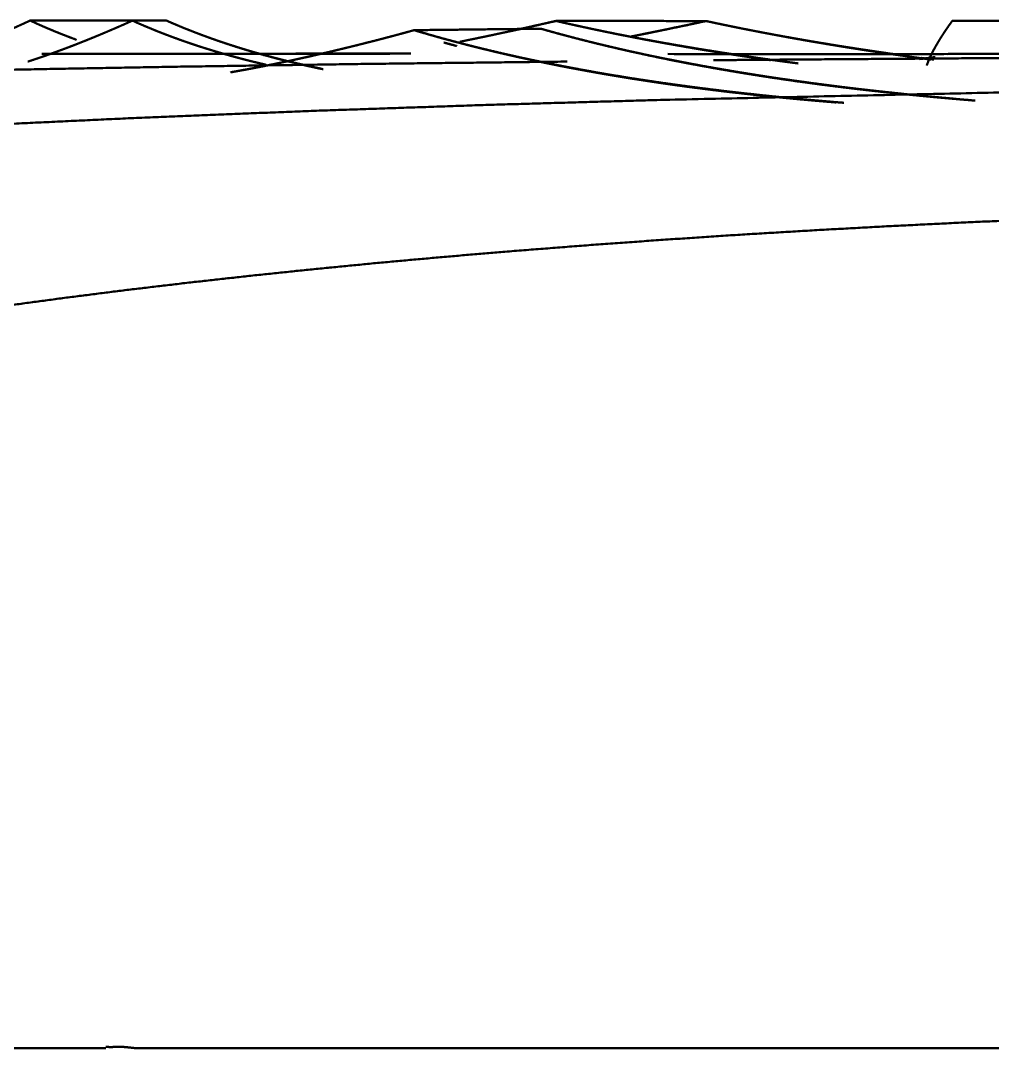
# Paper-space layout 'Layout1' of a CAD drawing. Header units: millimetres. Extents: x 37 to 380, y 30 to 264.
# Drawn here: x 250.817 to 253.751, y 169.446 to 172.551 of the extents above; entities that cross this region are included whole.
import ezdxf

# ---------------------------------------------------------------- set-up
doc = ezdxf.new("R2010")
doc.units = ezdxf.units.MM
doc.layers.add('170', color=7, linetype='Continuous', true_color=0xffffff)

psp = doc.layouts.get("Layout1")

# ---------------------------------------------------------------- linework, layer by layer
at = {"layer": '170', "color": 155, "linetype": 'Continuous', "lineweight": 50}
for p, q in [((251.9319, 172.4498), (250.8811, 172.4505)), ((251.9954, 172.4507), (251.6481, 172.4509)), ((253.6165, 172.4495), (252.7712, 172.4501)), ((253.531, 172.4343), (253.5702, 172.4394))]:
    psp.add_line(p, q, dxfattribs=at)
for points, knots in [([(250.8461, 172.5506), (250.837, 172.5464), (250.8279, 172.5422), (250.8189, 172.5381), (250.8099, 172.5341), (250.801, 172.5301), (250.7921, 172.5261), (250.7833, 172.5222), (250.7745, 172.5184), (250.7658, 172.5146), (250.757, 172.5108), (250.7484, 172.5071), (250.7398, 172.5035), (250.7312, 172.4999), (250.7142, 172.4928), (250.7057, 172.4893), (250.6973, 172.4859), (250.6889, 172.4826), (250.6806, 172.4792), (250.6723, 172.476), (250.664, 172.4727), (250.6558, 172.4696), (250.6477, 172.4664), (250.6396, 172.4634), (250.6315, 172.4603), (250.6234, 172.4573), (250.6155, 172.4544), (250.6075, 172.4515), (250.5996, 172.4487), (250.5917, 172.4459), (250.5839, 172.4431), (250.5762, 172.4404), (250.5681, 172.4376)], [0, 0, 0.033292, 0.066477, 0.099452, 0.132244, 0.164764, 0.197164, 0.229306, 0.261329, 0.293094, 0.324728, 0.356103, 0.387298, 0.4183, 0.479735, 0.510234, 0.540476, 0.570539, 0.60041, 0.63009, 0.659527, 0.688838, 0.71797, 0.746913, 0.775601, 0.804177, 0.832511, 0.860721, 0.888679, 0.916525, 0.944119, 0.971538, 1, 1]), ([(250.6158, 172.454), (250.626, 172.4578), (250.6346, 172.4611), (250.6433, 172.4644), (250.6521, 172.4678), (250.6608, 172.4712), (250.6697, 172.4746), (250.6785, 172.4781), (250.6874, 172.4817), (250.6964, 172.4854), (250.7054, 172.489), (250.7145, 172.4928), (250.7236, 172.4965), (250.7327, 172.5004), (250.7419, 172.5043), (250.7512, 172.5082), (250.7605, 172.5122), (250.7698, 172.5163), (250.7792, 172.5204), (250.7886, 172.5245), (250.7981, 172.5287), (250.8076, 172.533), (250.8171, 172.5373), (250.8267, 172.5417), (250.8364, 172.5461), (250.8461, 172.5506)], [0, 0, 0.043527, 0.080516, 0.117717, 0.155225, 0.192884, 0.230942, 0.269138, 0.307579, 0.346329, 0.385309, 0.424521, 0.464042, 0.503719, 0.543721, 0.58394, 0.624409, 0.665096, 0.70611, 0.747358, 0.788858, 0.830577, 0.872532, 0.914798, 0.957336, 1, 1]), ([(250.8392, 172.4268), (250.8455, 172.4289), (250.853, 172.4313), (250.8605, 172.4338), (250.868, 172.4364), (250.8756, 172.4389), (250.8832, 172.4415), (250.8908, 172.4442), (250.8985, 172.4469), (250.9063, 172.4496), (250.9218, 172.4552), (250.9297, 172.4581), (250.9375, 172.461), (250.9454, 172.4639), (250.9534, 172.4669), (250.9614, 172.4699), (250.9694, 172.4729), (250.9774, 172.476), (250.9855, 172.4792), (250.9936, 172.4824), (251.0018, 172.4856), (251.01, 172.4888), (251.0182, 172.4921), (251.0265, 172.4955), (251.0348, 172.4988), (251.0431, 172.5023), (251.0515, 172.5057), (251.0599, 172.5092), (251.0684, 172.5128), (251.0854, 172.52), (251.0939, 172.5236), (251.1025, 172.5273), (251.1112, 172.5311), (251.1198, 172.5348), (251.1372, 172.5425), (251.146, 172.5464), (251.1548, 172.5504)], [0, 0, 0.019424, 0.042588, 0.065906, 0.089379, 0.113006, 0.13673, 0.160599, 0.184633, 0.208813, 0.257592, 0.282182, 0.306872, 0.331785, 0.356778, 0.381937, 0.407255, 0.432672, 0.458237, 0.484027, 0.509851, 0.535889, 0.56203, 0.588329, 0.614787, 0.641347, 0.668055, 0.694934, 0.72196, 0.776448, 0.803898, 0.831452, 0.859223, 0.887085, 0.943249, 0.971606, 1, 1]), ([(250.8461, 172.5506), (250.8554, 172.5463), (250.8647, 172.542), (250.8741, 172.5378), (250.8835, 172.5337), (250.893, 172.5296), (250.9025, 172.5255), (250.9121, 172.5215), (250.9218, 172.5175), (250.9315, 172.5136), (250.9412, 172.5097), (250.951, 172.5058), (250.9609, 172.502), (250.9708, 172.4982), (250.9808, 172.4945), (250.9845, 172.4931)], [0, 0, 0.06829, 0.136494, 0.205184, 0.273888, 0.342834, 0.412078, 0.481469, 0.551108, 0.621027, 0.69097, 0.761325, 0.831811, 0.902738, 0.973697, 1, 1]), ([(250.9848, 172.493), (250.9847, 172.4931), (250.9745, 172.4968), (250.9644, 172.5007), (250.9543, 172.5046), (250.9442, 172.5085), (250.9342, 172.5125), (250.9242, 172.5165), (250.9143, 172.5206), (250.9044, 172.5247), (250.8946, 172.5289), (250.8848, 172.5331), (250.875, 172.5374), (250.8653, 172.5417), (250.8557, 172.5461), (250.8461, 172.5506)], [0, 0, 0.000718, 0.073059, 0.145263, 0.217333, 0.289117, 0.360899, 0.432426, 0.503956, 0.575236, 0.646369, 0.717286, 0.788186, 0.858848, 0.92943, 1, 1]), ([(251.1548, 172.5504), (251.1458, 172.5463), (251.1369, 172.5424), (251.128, 172.5384), (251.1191, 172.5345), (251.1103, 172.5307), (251.1015, 172.5269), (251.0928, 172.5231), (251.0841, 172.5194), (251.0754, 172.5157), (251.0668, 172.5121), (251.0582, 172.5085), (251.0496, 172.5049), (251.0411, 172.5014), (251.0326, 172.4979), (251.0242, 172.4945), (251.0158, 172.4911), (251.0074, 172.4878), (250.9991, 172.4845), (250.9908, 172.4812), (250.9826, 172.478), (250.9744, 172.4748), (250.9662, 172.4717), (250.9581, 172.4686), (250.95, 172.4655), (250.9419, 172.4625), (250.9339, 172.4596), (250.926, 172.4566), (250.918, 172.4538), (250.9102, 172.4509), (250.9023, 172.4481), (250.8945, 172.4454), (250.8867, 172.4427), (250.879, 172.44), (250.8713, 172.4374), (250.8663, 172.4357)], [0, 0, 0.031635, 0.063182, 0.094466, 0.125648, 0.156642, 0.187474, 0.218118, 0.248648, 0.278943, 0.309124, 0.339131, 0.368964, 0.398624, 0.428109, 0.457421, 0.486621, 0.515574, 0.544429, 0.573036, 0.601533, 0.62987, 0.658023, 0.686003, 0.713813, 0.741451, 0.76898, 0.796276, 0.823463, 0.850418, 0.877253, 0.903931, 0.930427, 0.956765, 0.982923, 1, 1]), ([(251.1548, 172.5504), (251.1643, 172.5461), (251.1737, 172.5419), (251.1833, 172.5378), (251.1929, 172.5337), (251.2025, 172.5297), (251.2122, 172.5257), (251.2219, 172.5217), (251.2317, 172.5178), (251.2415, 172.5139), (251.2514, 172.5101), (251.2613, 172.5063), (251.2713, 172.5025), (251.2813, 172.4988), (251.2914, 172.4952), (251.3015, 172.4915), (251.3116, 172.4879), (251.3218, 172.4844), (251.3321, 172.4809), (251.3424, 172.4775), (251.3527, 172.474), (251.3631, 172.4707), (251.3736, 172.4673), (251.3841, 172.4641), (251.3946, 172.4608), (251.4052, 172.4576), (251.4159, 172.4545), (251.4266, 172.4513), (251.4373, 172.4483), (251.4481, 172.4452), (251.4589, 172.4422), (251.4698, 172.4393), (251.4807, 172.4364), (251.4917, 172.4335), (251.5027, 172.4306), (251.5138, 172.4278), (251.5249, 172.4251), (251.536, 172.4224), (251.5472, 172.4197), (251.5524, 172.4185)], [0, 0, 0.024702, 0.049375, 0.074143, 0.098998, 0.123905, 0.148856, 0.173916, 0.199021, 0.224181, 0.249442, 0.274761, 0.300136, 0.325615, 0.351145, 0.376742, 0.402391, 0.428146, 0.45401, 0.479896, 0.505884, 0.531935, 0.558097, 0.584276, 0.610566, 0.63697, 0.663385, 0.689968, 0.716572, 0.743243, 0.77003, 0.796934, 0.823859, 0.850909, 0.878023, 0.905208, 0.932512, 0.959895, 0.987344, 1, 1]), ([(251.5585, 172.4171), (251.5419, 172.421), (251.5301, 172.4238), (251.5183, 172.4267), (251.5066, 172.4296), (251.495, 172.4326), (251.4834, 172.4356), (251.4719, 172.4387), (251.4605, 172.4418), (251.4491, 172.4449), (251.4378, 172.4481), (251.4265, 172.4513), (251.4153, 172.4546), (251.4042, 172.4579), (251.3931, 172.4613), (251.3821, 172.4647), (251.3711, 172.4681), (251.3602, 172.4716), (251.3494, 172.4751), (251.3386, 172.4787), (251.3279, 172.4823), (251.3172, 172.486), (251.3067, 172.4897), (251.2961, 172.4934), (251.2856, 172.4972), (251.2752, 172.501), (251.2649, 172.5049), (251.2546, 172.5088), (251.2443, 172.5128), (251.2341, 172.5168), (251.224, 172.5208), (251.2139, 172.5249), (251.204, 172.5291), (251.194, 172.5332), (251.1841, 172.5374), (251.1743, 172.5417), (251.1645, 172.546), (251.1548, 172.5504)], [0, 0, 0.039997, 0.068511, 0.096953, 0.125231, 0.153444, 0.181493, 0.209473, 0.237284, 0.26504, 0.292676, 0.320198, 0.347566, 0.374916, 0.402055, 0.429189, 0.45616, 0.483021, 0.509774, 0.536472, 0.563016, 0.5895, 0.615833, 0.642106, 0.668283, 0.694348, 0.720318, 0.746187, 0.772, 0.797667, 0.823279, 0.848802, 0.874172, 0.899545, 0.924776, 0.949912, 0.974964, 1, 1]), ([(251.7307, 172.4036), (251.7091, 172.4081), (251.6887, 172.4126), (251.6685, 172.4171), (251.6484, 172.4218), (251.6284, 172.4266), (251.6086, 172.4315), (251.5889, 172.4365), (251.5694, 172.4417), (251.55, 172.447), (251.5307, 172.4525), (251.5115, 172.458), (251.4925, 172.4637), (251.4737, 172.4696), (251.4549, 172.4755), (251.4363, 172.4817), (251.4179, 172.4879), (251.3996, 172.4943), (251.3814, 172.5008), (251.3634, 172.5074), (251.3455, 172.5142), (251.3277, 172.5212), (251.3101, 172.5282), (251.2926, 172.5354), (251.2753, 172.5428), (251.258, 172.5503)], [0, 0, 0.044469, 0.086489, 0.128318, 0.169923, 0.211342, 0.252537, 0.29351, 0.33431, 0.374898, 0.415312, 0.455526, 0.495525, 0.53537, 0.575018, 0.614511, 0.653766, 0.69292, 0.731855, 0.770642, 0.809257, 0.847705, 0.886012, 0.924166, 0.962142, 1, 1]), ([(251.258, 172.5503), (251.2676, 172.5461), (251.2773, 172.5419), (251.287, 172.5378), (251.2968, 172.5337), (251.3066, 172.5296), (251.3165, 172.5256), (251.3265, 172.5217), (251.3365, 172.5177), (251.3465, 172.5138), (251.3567, 172.51), (251.3669, 172.5062), (251.3771, 172.5024), (251.3874, 172.4987), (251.3978, 172.495), (251.4082, 172.4913), (251.4187, 172.4877), (251.4292, 172.4842), (251.4398, 172.4806), (251.4505, 172.4772), (251.4612, 172.4737), (251.472, 172.4703), (251.4828, 172.4669), (251.4937, 172.4636), (251.5047, 172.4603), (251.5157, 172.4571), (251.5268, 172.4539), (251.5379, 172.4507), (251.5491, 172.4476), (251.5604, 172.4445), (251.5717, 172.4414), (251.5831, 172.4384), (251.5946, 172.4355), (251.6061, 172.4325), (251.6176, 172.4296), (251.6293, 172.4268), (251.641, 172.424), (251.6527, 172.4212), (251.6645, 172.4185), (251.6764, 172.4158), (251.6884, 172.4132), (251.7004, 172.4105), (251.7125, 172.408), (251.728, 172.4047)], [0, 0, 0.021287, 0.042626, 0.064048, 0.085544, 0.107133, 0.12876, 0.150527, 0.172333, 0.194226, 0.216206, 0.238283, 0.260401, 0.282655, 0.30496, 0.327356, 0.349843, 0.372422, 0.3951, 0.417865, 0.44069, 0.463649, 0.486657, 0.509774, 0.53298, 0.556323, 0.579723, 0.603226, 0.626823, 0.650523, 0.674324, 0.698224, 0.722224, 0.746331, 0.770494, 0.794845, 0.819212, 0.843769, 0.868347, 0.893111, 0.917898, 0.942876, 0.967873, 1, 1]), ([(252.1435, 172.4866), (252.1473, 172.4874), (252.1629, 172.4906), (252.1786, 172.4938), (252.1942, 172.497), (252.21, 172.5003), (252.2257, 172.5036), (252.2415, 172.5069), (252.2573, 172.5103), (252.2732, 172.5137), (252.2891, 172.5171), (252.305, 172.5206), (252.337, 172.5276), (252.3531, 172.5312), (252.3853, 172.5384), (252.4014, 172.5421), (252.4338, 172.5495)], [0, 0, 0.012993, 0.066609, 0.120382, 0.174313, 0.22834, 0.282525, 0.336867, 0.391367, 0.445957, 0.500773, 0.55568, 0.665906, 0.721227, 0.832337, 0.888066, 1, 1]), ([(252.4337, 172.5495), (252.4171, 172.5456), (252.4004, 172.5419), (252.3839, 172.5381), (252.3509, 172.5307), (252.3345, 172.5271), (252.3182, 172.5235), (252.2993, 172.5193)], [0, 0, 0.123926, 0.247818, 0.371058, 0.616186, 0.738221, 0.859605, 1, 1]), ([(253.1649, 172.4212), (253.1445, 172.4239), (253.1285, 172.426), (253.1125, 172.4281), (253.0966, 172.4303), (253.0808, 172.4325), (253.0651, 172.4347), (253.0494, 172.4369), (253.0338, 172.4391), (253.0182, 172.4414), (253.0027, 172.4437), (252.9873, 172.446), (252.9719, 172.4483), (252.9566, 172.4506), (252.9414, 172.4529), (252.9262, 172.4553), (252.896, 172.4601), (252.881, 172.4625), (252.8661, 172.4649), (252.8512, 172.4674), (252.8365, 172.4699), (252.8217, 172.4724), (252.7924, 172.4774), (252.7779, 172.4799), (252.7489, 172.4851), (252.7345, 172.4877), (252.7203, 172.4903), (252.706, 172.4929), (252.6918, 172.4956), (252.6777, 172.4983), (252.6636, 172.5009), (252.6496, 172.5037), (252.6357, 172.5064), (252.6218, 172.5091), (252.608, 172.5119), (252.5942, 172.5147), (252.5805, 172.5175), (252.5669, 172.5203), (252.5533, 172.5231), (252.5397, 172.526), (252.5263, 172.5289), (252.5129, 172.5317), (252.4996, 172.5347), (252.4862, 172.5376), (252.4731, 172.5405), (252.4599, 172.5435), (252.4337, 172.5495)], [0, 0, 0.027734, 0.049495, 0.071119, 0.092721, 0.114188, 0.13563, 0.156937, 0.178222, 0.199344, 0.22047, 0.24146, 0.262401, 0.283207, 0.304016, 0.324666, 0.365807, 0.386277, 0.40661, 0.426922, 0.447098, 0.46728, 0.507297, 0.527161, 0.566739, 0.586426, 0.605978, 0.625508, 0.644934, 0.664308, 0.68355, 0.702799, 0.721913, 0.740979, 0.75994, 0.778878, 0.797686, 0.816444, 0.835124, 0.853755, 0.872256, 0.890735, 0.909108, 0.92746, 0.945652, 0.963854, 1, 1]), ([(252.4338, 172.5495), (252.4493, 172.5459), (252.4648, 172.5424), (252.4804, 172.5389), (252.496, 172.5354), (252.5116, 172.532), (252.5272, 172.5286), (252.5428, 172.5253), (252.5585, 172.522), (252.5742, 172.5187), (252.59, 172.5154), (252.6057, 172.5122), (252.6215, 172.509), (252.6373, 172.5058), (252.6532, 172.5027), (252.6691, 172.4996), (252.6849, 172.4966), (252.7009, 172.4935), (252.7168, 172.4905), (252.7328, 172.4876), (252.7488, 172.4846), (252.7648, 172.4817), (252.7809, 172.4789), (252.797, 172.476), (252.8131, 172.4732), (252.8292, 172.4704), (252.8454, 172.4676), (252.8616, 172.4649), (252.8778, 172.4622), (252.894, 172.4596), (252.9103, 172.4569), (252.9266, 172.4543), (252.9429, 172.4517), (252.9593, 172.4492), (252.9756, 172.4467), (252.992, 172.4442), (253.0085, 172.4417), (253.0249, 172.4393), (253.0414, 172.4368), (253.0579, 172.4345), (253.0744, 172.4321), (253.0808, 172.4312)], [0, 0, 0.024176, 0.048371, 0.072587, 0.09682, 0.121104, 0.145406, 0.169731, 0.194105, 0.2185, 0.242916, 0.267384, 0.291874, 0.316382, 0.340942, 0.365497, 0.390101, 0.414758, 0.439409, 0.46411, 0.488865, 0.513611, 0.538411, 0.563236, 0.588081, 0.612983, 0.637905, 0.662852, 0.687854, 0.712848, 0.737897, 0.763, 0.788099, 0.813252, 0.838429, 0.863629, 0.888888, 0.91417, 0.939476, 0.964838, 0.990196, 1, 1]), ([(252.6611, 172.5026), (252.6809, 172.5065), (252.7176, 172.5139), (252.736, 172.5177), (252.7546, 172.5215), (252.7732, 172.5253), (252.7919, 172.5292), (252.8106, 172.5331), (252.8294, 172.5371), (252.8672, 172.5452), (252.8863, 172.5492)], [0, 0, 0.087642, 0.250529, 0.33237, 0.414696, 0.497235, 0.580251, 0.663382, 0.747087, 0.915401, 1, 1]), ([(252.8866, 172.5492), (252.8504, 172.5415), (252.8324, 172.5376), (252.7964, 172.5301), (252.7606, 172.5226), (252.7428, 172.519), (252.7072, 172.5117), (252.6896, 172.5082), (252.662, 172.5027)], [0, 0, 0.161448, 0.241866, 0.402079, 0.561378, 0.640766, 0.798834, 0.877514, 1, 1]), ([(252.8863, 172.5492), (252.9019, 172.5459), (252.9176, 172.5425), (252.9333, 172.5392), (252.9492, 172.5359), (252.9651, 172.5327), (252.9811, 172.5294), (252.9972, 172.5262), (253.0134, 172.523), (253.0297, 172.5198), (253.046, 172.5167), (253.0624, 172.5136), (253.0789, 172.5105), (253.0955, 172.5074), (253.1122, 172.5043), (253.129, 172.5013), (253.1458, 172.4983), (253.1627, 172.4953), (253.1797, 172.4923), (253.1968, 172.4893), (253.214, 172.4864), (253.2313, 172.4835), (253.2486, 172.4807), (253.266, 172.4778), (253.2835, 172.475), (253.3011, 172.4721), (253.3188, 172.4694), (253.3366, 172.4666), (253.3544, 172.4639), (253.3724, 172.4611), (253.3904, 172.4585), (253.4085, 172.4558), (253.4267, 172.4531), (253.445, 172.4505), (253.4633, 172.4479), (253.4687, 172.4471)], [0, 0, 0.027026, 0.054109, 0.081394, 0.108703, 0.136278, 0.163846, 0.191647, 0.219472, 0.247531, 0.275651, 0.303937, 0.332316, 0.360897, 0.389504, 0.418345, 0.447211, 0.476315, 0.505478, 0.534846, 0.56427, 0.593898, 0.623552, 0.653479, 0.683433, 0.713587, 0.743837, 0.774257, 0.804773, 0.83549, 0.866269, 0.897253, 0.928298, 0.959583, 0.990895, 1, 1]), ([(253.5658, 172.433), (253.5467, 172.4355), (253.5288, 172.4379), (253.511, 172.4403), (253.4932, 172.4428), (253.4754, 172.4453), (253.4576, 172.4478), (253.4399, 172.4504), (253.4222, 172.453), (253.4045, 172.4556), (253.3869, 172.4582), (253.3693, 172.4609), (253.3517, 172.4636), (253.3341, 172.4664), (253.3165, 172.4691), (253.299, 172.4719), (253.2815, 172.4748), (253.2641, 172.4776), (253.2466, 172.4805), (253.2292, 172.4835), (253.2118, 172.4864), (253.1945, 172.4894), (253.1771, 172.4924), (253.1598, 172.4955), (253.1426, 172.4986), (253.1253, 172.5017), (253.1081, 172.5049), (253.0909, 172.5081), (253.0737, 172.5113), (253.0566, 172.5146), (253.0394, 172.5179), (253.0224, 172.5212), (253.0053, 172.5246), (252.9883, 172.528), (252.9713, 172.5315), (252.9543, 172.5349), (252.9373, 172.5385), (252.9204, 172.542), (252.9035, 172.5456), (252.8866, 172.5492)], [0, 0, 0.027925, 0.054073, 0.080197, 0.106265, 0.132312, 0.158364, 0.184332, 0.210309, 0.236232, 0.262131, 0.287977, 0.313831, 0.339632, 0.36541, 0.391136, 0.41687, 0.442521, 0.468183, 0.49379, 0.519407, 0.544944, 0.570488, 0.59598, 0.621454, 0.646876, 0.672307, 0.69769, 0.723019, 0.748362, 0.773652, 0.798894, 0.824148, 0.849349, 0.874536, 0.899669, 0.924818, 0.949888, 0.97497, 1, 1]), ([(253.6299, 172.5495), (253.6269, 172.5452), (253.6209, 172.5368), (253.6151, 172.5285), (253.6123, 172.5244), (253.6096, 172.5204), (253.6069, 172.5164), (253.6043, 172.5125), (253.6018, 172.5086), (253.5993, 172.5047), (253.5968, 172.5009), (253.5945, 172.4971), (253.5921, 172.4934), (253.5898, 172.4897), (253.5877, 172.4861), (253.5855, 172.4825), (253.5834, 172.4789), (253.5814, 172.4754), (253.5794, 172.4719), (253.5775, 172.4685), (253.5756, 172.4651), (253.5738, 172.4618), (253.5721, 172.4584), (253.5704, 172.4552), (253.5687, 172.4519), (253.5672, 172.4488), (253.5657, 172.4456), (253.5642, 172.4425), (253.5628, 172.4394), (253.5615, 172.4364), (253.5602, 172.4334), (253.5589, 172.4305), (253.5578, 172.4276), (253.5567, 172.4247), (253.5556, 172.4219), (253.5546, 172.4191), (253.5537, 172.4164), (253.5534, 172.4155)], [0, 0, 0.034051, 0.100934, 0.165968, 0.197852, 0.229234, 0.260227, 0.290794, 0.320844, 0.350524, 0.379763, 0.408506, 0.436936, 0.464872, 0.492359, 0.519423, 0.546178, 0.572375, 0.598208, 0.623669, 0.648645, 0.673194, 0.69738, 0.721145, 0.74455, 0.767478, 0.79005, 0.812206, 0.833957, 0.855354, 0.8764, 0.896929, 0.917233, 0.937032, 0.956486, 0.97566, 0.994342, 1, 1]), ([(253.5606, 172.434), (253.5643, 172.4423), (253.567, 172.448), (253.5699, 172.4538), (253.5729, 172.4598), (253.5762, 172.466), (253.5797, 172.4722), (253.5833, 172.4786), (253.5871, 172.4851), (253.5911, 172.4917), (253.5953, 172.4985), (253.5997, 172.5054), (253.6043, 172.5124), (253.6091, 172.5196), (253.614, 172.5268), (253.6191, 172.5343), (253.6245, 172.5418), (253.6299, 172.5495)], [0, 0, 0.067121, 0.113977, 0.162394, 0.21232, 0.2637, 0.316612, 0.370999, 0.426939, 0.484373, 0.543457, 0.603971, 0.66615, 0.729771, 0.794924, 0.861739, 0.930398, 1, 1]), ([(253.9043, 172.5493), (253.6322, 172.5495), (253.6299, 172.5495)], [0, 0, 0.991864, 1, 1]), ([(253.6299, 172.5495), (253.6322, 172.5495), (253.9043, 172.5493)], [0, 0, 0.008136, 1, 1]), ([(252.0053, 172.5216), (251.9913, 172.5177), (251.9773, 172.5139), (251.9634, 172.5101), (251.9495, 172.5064), (251.9357, 172.5027), (251.9219, 172.4991), (251.9082, 172.4955), (251.8945, 172.4919), (251.8808, 172.4884), (251.8673, 172.485), (251.8537, 172.4815), (251.8402, 172.4781), (251.8268, 172.4748), (251.8134, 172.4715), (251.8001, 172.4682), (251.7868, 172.465), (251.7735, 172.4618), (251.7603, 172.4586), (251.7472, 172.4555), (251.7341, 172.4525), (251.721, 172.4495), (251.708, 172.4465), (251.6951, 172.4435), (251.6822, 172.4406), (251.6693, 172.4378), (251.6565, 172.435), (251.6438, 172.4322), (251.6311, 172.4295), (251.6184, 172.4268), (251.6058, 172.4241), (251.5932, 172.4215), (251.5807, 172.4189), (251.5682, 172.4164), (251.5558, 172.4139), (251.5435, 172.4115), (251.5311, 172.4091), (251.5189, 172.4067), (251.5066, 172.4044), (251.4945, 172.4021), (251.4823, 172.3999), (251.4703, 172.3977), (251.4582, 172.3956), (251.4505, 172.3942)], [0, 0, 0.025521, 0.050957, 0.076299, 0.101517, 0.126611, 0.151657, 0.176574, 0.201402, 0.226142, 0.250762, 0.275255, 0.299695, 0.324012, 0.348245, 0.37235, 0.396403, 0.420298, 0.444145, 0.467865, 0.491498, 0.515008, 0.538435, 0.561736, 0.584986, 0.608078, 0.631123, 0.654042, 0.676874, 0.699625, 0.72225, 0.744753, 0.76721, 0.789543, 0.811789, 0.833915, 0.855995, 0.877915, 0.899785, 0.921503, 0.943169, 0.964714, 0.986214, 1, 1]), ([(251.456, 172.3954), (251.4658, 172.3971), (251.4774, 172.3992), (251.4889, 172.4013), (251.5005, 172.4034), (251.5122, 172.4056), (251.5239, 172.4078), (251.5356, 172.4101), (251.5473, 172.4124), (251.5591, 172.4147), (251.5709, 172.4171), (251.5828, 172.4195), (251.5947, 172.4219), (251.6066, 172.4244), (251.6185, 172.4269), (251.6305, 172.4294), (251.6425, 172.432), (251.6546, 172.4346), (251.6667, 172.4373), (251.6788, 172.44), (251.6909, 172.4427), (251.7031, 172.4454), (251.7153, 172.4482), (251.7276, 172.451), (251.7398, 172.4539), (251.7522, 172.4568), (251.7645, 172.4597), (251.7769, 172.4626), (251.7893, 172.4656), (251.8018, 172.4686), (251.8142, 172.4717), (251.8267, 172.4748), (251.8393, 172.4779), (251.8519, 172.4811), (251.8645, 172.4843), (251.8771, 172.4875), (251.8898, 172.4907), (251.9025, 172.494), (251.9152, 172.4974), (251.928, 172.5007), (251.9408, 172.5041), (251.9536, 172.5075), (251.9665, 172.511), (251.9794, 172.5145), (251.9923, 172.518), (252.0053, 172.5216)], [0, 0, 0.017724, 0.038512, 0.059381, 0.080299, 0.101303, 0.122389, 0.143558, 0.164776, 0.186081, 0.207465, 0.228899, 0.250419, 0.271987, 0.293637, 0.315375, 0.33716, 0.359032, 0.380987, 0.40299, 0.42508, 0.447218, 0.46944, 0.49175, 0.514108, 0.53655, 0.55904, 0.581618, 0.60428, 0.626996, 0.649795, 0.672643, 0.695576, 0.718558, 0.741628, 0.764784, 0.787988, 0.811246, 0.834625, 0.858017, 0.88153, 0.905057, 0.928709, 0.952371, 0.976163, 1, 1]), ([(253.3027, 172.3024), (253.26, 172.3059), (253.2227, 172.3091), (253.1856, 172.3124), (253.1489, 172.3158), (253.1124, 172.3194), (253.0764, 172.323), (253.0406, 172.3268), (253.0053, 172.3307), (252.97, 172.3347), (252.9353, 172.3387), (252.9007, 172.343), (252.8666, 172.3473), (252.8327, 172.3517), (252.7992, 172.3563), (252.7659, 172.3609), (252.733, 172.3657), (252.7003, 172.3706), (252.6681, 172.3756), (252.6359, 172.3807), (252.6043, 172.3859), (252.5728, 172.3913), (252.5417, 172.3967), (252.5108, 172.4023), (252.4803, 172.408), (252.45, 172.4138), (252.4202, 172.4196), (252.3904, 172.4257), (252.3611, 172.4318), (252.332, 172.438), (252.3033, 172.4443), (252.2747, 172.4508), (252.2466, 172.4574), (252.2186, 172.4641), (252.191, 172.4708), (252.1636, 172.4778), (252.1366, 172.4848), (252.1097, 172.4919), (252.0832, 172.4991), (252.0569, 172.5065), (252.0311, 172.514), (252.0053, 172.5216)], [0, 0, 0.032537, 0.060929, 0.089204, 0.117127, 0.144935, 0.172374, 0.199715, 0.22669, 0.253581, 0.280092, 0.306521, 0.3326, 0.358569, 0.384204, 0.409729, 0.434922, 0.460021, 0.484775, 0.50945, 0.533782, 0.558021, 0.581947, 0.605768, 0.629278, 0.652683, 0.675792, 0.6988, 0.721498, 0.744109, 0.766414, 0.788634, 0.810546, 0.832393, 0.853934, 0.87538, 0.896554, 0.917646, 0.93845, 0.959184, 0.979619, 1, 1]), ([(252.0053, 172.5216), (252.0178, 172.5178), (252.0304, 172.5141), (252.043, 172.5105), (252.0557, 172.5069), (252.0683, 172.5033), (252.081, 172.4997), (252.0937, 172.4962), (252.1065, 172.4927), (252.1193, 172.4893), (252.1321, 172.4858), (252.1449, 172.4825), (252.1578, 172.4791), (252.1707, 172.4758), (252.1837, 172.4725), (252.1966, 172.4692), (252.2096, 172.466), (252.2226, 172.4628), (252.2357, 172.4597), (252.2488, 172.4565), (252.2619, 172.4534), (252.275, 172.4504), (252.2882, 172.4474), (252.3014, 172.4444), (252.3146, 172.4414), (252.3279, 172.4384), (252.3412, 172.4355), (252.3545, 172.4327), (252.3678, 172.4298), (252.3812, 172.427), (252.3946, 172.4242), (252.408, 172.4214), (252.4215, 172.4187), (252.435, 172.416), (252.4485, 172.4133), (252.462, 172.4107), (252.4756, 172.4081), (252.4892, 172.4055), (252.5028, 172.403), (252.5165, 172.4004), (252.5301, 172.3979), (252.5438, 172.3955), (252.5576, 172.393), (252.5714, 172.3906), (252.5851, 172.3882), (252.599, 172.3859), (252.6128, 172.3836), (252.6267, 172.3813), (252.6406, 172.379), (252.6545, 172.3767), (252.6685, 172.3745), (252.6825, 172.3723), (252.6965, 172.3702), (252.7105, 172.368), (252.7246, 172.3659), (252.7387, 172.3638), (252.7528, 172.3617), (252.767, 172.3597), (252.7811, 172.3577), (252.7953, 172.3557), (252.8096, 172.3538), (252.8238, 172.3518), (252.8381, 172.3499), (252.8524, 172.348), (252.8668, 172.3462), (252.8812, 172.3443), (252.8955, 172.3425), (252.91, 172.3407), (252.9244, 172.339), (252.9389, 172.3372), (252.9534, 172.3355), (252.9679, 172.3338), (252.9825, 172.3322), (252.997, 172.3305), (253.0116, 172.3289), (253.0263, 172.3273), (253.0409, 172.3257), (253.0556, 172.3242), (253.0703, 172.3227), (253.0851, 172.3212), (253.0998, 172.3197), (253.1146, 172.3182), (253.1295, 172.3168), (253.1443, 172.3154), (253.1592, 172.314), (253.1741, 172.3126), (253.189, 172.3112), (253.2189, 172.3086), (253.2339, 172.3073), (253.2489, 172.3061), (253.2786, 172.3036)], [0, 0, 0.010112, 0.020236, 0.030381, 0.04055, 0.05071, 0.06091, 0.071101, 0.081335, 0.091559, 0.101809, 0.112081, 0.122365, 0.132656, 0.142972, 0.153298, 0.163649, 0.174008, 0.184394, 0.194774, 0.205194, 0.21561, 0.226066, 0.236516, 0.246994, 0.25748, 0.267994, 0.278517, 0.289053, 0.299612, 0.310185, 0.320783, 0.331393, 0.342013, 0.352661, 0.363319, 0.374005, 0.384687, 0.395412, 0.406132, 0.416881, 0.42764, 0.438428, 0.449228, 0.460039, 0.470862, 0.481715, 0.492594, 0.50347, 0.514375, 0.525308, 0.536237, 0.547194, 0.558181, 0.569165, 0.580176, 0.591202, 0.602255, 0.613321, 0.624401, 0.635494, 0.646616, 0.65775, 0.668915, 0.680092, 0.691283, 0.702487, 0.713721, 0.724952, 0.73623, 0.747504, 0.758808, 0.770126, 0.781458, 0.79282, 0.804195, 0.815584, 0.827003, 0.838437, 0.849884, 0.861346, 0.872837, 0.884343, 0.895863, 0.907398, 0.918963, 0.930542, 0.953743, 0.965382, 0.977035, 1, 1]), ([(252.3879, 172.526), (252.4022, 172.5219), (252.4165, 172.5179), (252.4309, 172.514), (252.4453, 172.51), (252.4599, 172.5061), (252.4745, 172.5023), (252.4893, 172.4984), (252.5041, 172.4946), (252.519, 172.4908), (252.5339, 172.487), (252.549, 172.4833), (252.5641, 172.4796), (252.5794, 172.476), (252.5947, 172.4724), (252.6101, 172.4687), (252.6255, 172.4652), (252.6411, 172.4616), (252.6567, 172.4581), (252.6725, 172.4547), (252.6883, 172.4512), (252.7042, 172.4478), (252.7202, 172.4444), (252.7363, 172.4411), (252.7524, 172.4378), (252.7687, 172.4345), (252.785, 172.4312), (252.8014, 172.428), (252.8179, 172.4248), (252.8345, 172.4216), (252.8511, 172.4185), (252.8679, 172.4154), (252.8847, 172.4123), (252.9017, 172.4093), (252.9187, 172.4063), (252.9358, 172.4033), (252.953, 172.4004), (252.9703, 172.3974), (252.9877, 172.3945), (253.0052, 172.3917), (253.0227, 172.3889), (253.0404, 172.3861), (253.0581, 172.3833), (253.076, 172.3806), (253.0939, 172.3779), (253.1119, 172.3752), (253.13, 172.3726), (253.1482, 172.37), (253.1664, 172.3674), (253.1849, 172.3649), (253.2033, 172.3623), (253.2219, 172.3599), (253.2405, 172.3574), (253.2593, 172.355), (253.2781, 172.3526), (253.297, 172.3502), (253.316, 172.3479), (253.3352, 172.3456), (253.3544, 172.3433), (253.3737, 172.3411), (253.3931, 172.3389), (253.4126, 172.3367), (253.4322, 172.3346), (253.4519, 172.3325), (253.4716, 172.3304), (253.4915, 172.3283), (253.5115, 172.3263), (253.5316, 172.3244), (253.5517, 172.3224), (253.572, 172.3205), (253.5923, 172.3186), (253.6128, 172.3167), (253.6333, 172.3149), (253.6405, 172.3143)], [0, 0, 0.01165, 0.023309, 0.035058, 0.046843, 0.05872, 0.070602, 0.082576, 0.094589, 0.106676, 0.118803, 0.131003, 0.143229, 0.155562, 0.167901, 0.180349, 0.192821, 0.205367, 0.217956, 0.230634, 0.243338, 0.256135, 0.26897, 0.281884, 0.294839, 0.307884, 0.32094, 0.33412, 0.34731, 0.360593, 0.373917, 0.387335, 0.400779, 0.41433, 0.427893, 0.441566, 0.455263, 0.469072, 0.482907, 0.496834, 0.510789, 0.524854, 0.538945, 0.553148, 0.567377, 0.581699, 0.596066, 0.610527, 0.625016, 0.63963, 0.654257, 0.668994, 0.683758, 0.698634, 0.713538, 0.728552, 0.743595, 0.758749, 0.773948, 0.78924, 0.804562, 0.819996, 0.835474, 0.851046, 0.866665, 0.882395, 0.898154, 0.914023, 0.929923, 0.945934, 0.961991, 0.978142, 0.99434, 1, 1]), ([(253.6993, 172.309), (253.6885, 172.3099), (253.6578, 172.3125), (253.6272, 172.3151), (253.5967, 172.3178), (253.5663, 172.3206), (253.536, 172.3235), (253.5059, 172.3264), (253.4758, 172.3295), (253.4458, 172.3326), (253.416, 172.3358), (253.3862, 172.3391), (253.3566, 172.3425), (253.327, 172.346), (253.2976, 172.3495), (253.2683, 172.3532), (253.2391, 172.3569), (253.21, 172.3608), (253.1809, 172.3647), (253.1521, 172.3687), (253.1233, 172.3729), (253.0946, 172.3771), (253.066, 172.3814), (253.0375, 172.3859), (253.0092, 172.3904), (252.9809, 172.395), (252.9528, 172.3998), (252.9248, 172.4046), (252.8969, 172.4096), (252.8691, 172.4146), (252.8414, 172.4198), (252.8138, 172.4251), (252.7863, 172.4305), (252.759, 172.436), (252.7317, 172.4417), (252.7046, 172.4474), (252.6776, 172.4533), (252.6507, 172.4592), (252.6239, 172.4654), (252.5972, 172.4716), (252.5706, 172.4779), (252.5442, 172.4844), (252.5178, 172.491), (252.4916, 172.4977), (252.4655, 172.5046), (252.4395, 172.5116), (252.4137, 172.5187), (252.3879, 172.526)], [0, 0, 0.008194, 0.03133, 0.054393, 0.077384, 0.100303, 0.123135, 0.145911, 0.168616, 0.191236, 0.213799, 0.236278, 0.258687, 0.281026, 0.303295, 0.325497, 0.347615, 0.369665, 0.391663, 0.413562, 0.435412, 0.457194, 0.478896, 0.500533, 0.522104, 0.543596, 0.565025, 0.586391, 0.607678, 0.628903, 0.650068, 0.671158, 0.692201, 0.713156, 0.734051, 0.754887, 0.775653, 0.796361, 0.816999, 0.83758, 0.858094, 0.878553, 0.898945, 0.91927, 0.939545, 0.959756, 0.979906, 1, 1]), ([(252.0946, 172.4844), (252.1015, 172.4825), (252.1274, 172.4756)], [0, 0, 0.212602, 1, 1]), ([(252.1339, 172.4738), (252.1166, 172.4784), (252.1004, 172.4828)], [0, 0, 0.516068, 1, 1]), ([(252.4673, 172.4268), (251.8636, 172.4198), (251.2623, 172.4109), (250.6611, 172.4), (250.0599, 172.3864), (249.4588, 172.3695), (248.8578, 172.3488), (248.257, 172.3233), (247.6564, 172.2921), (247.0563, 172.2538), (246.7565, 172.2315), (246.4568, 172.2069), (246.1574, 172.1796), (245.8582, 172.1493), (245.5594, 172.1157), (245.2611, 172.0784), (244.9633, 172.0368), (244.6663, 171.9902), (244.3702, 171.9381), (244.0753, 171.8795), (243.7819, 171.8135), (243.4906, 171.7388), (243.346, 171.6978), (243.2021, 171.6539), (243.0592, 171.6071), (242.9174, 171.557), (242.777, 171.5033), (242.6381, 171.4458), (242.5011, 171.384), (242.3662, 171.3175), (242.234, 171.246), (242.1049, 171.169), (241.9794, 171.086), (241.8583, 170.9966), (241.7425, 170.9005), (241.6329, 170.7973), (241.5307, 170.6869), (241.4369, 170.5694), (241.3526, 170.445), (241.2784, 170.3143), (241.2149, 170.178), (241.1624, 170.037), (241.1208, 169.8922), (241.0901, 169.7448), (241.0698, 169.5956), (241.0593, 169.4455)], [0, 0, 0.047793, 0.095395, 0.142998, 0.190602, 0.238205, 0.285809, 0.333412, 0.381014, 0.428616, 0.452418, 0.476217, 0.500019, 0.523822, 0.547625, 0.571426, 0.595228, 0.619028, 0.642829, 0.66663, 0.690433, 0.714238, 0.726141, 0.738045, 0.749948, 0.761852, 0.773754, 0.785657, 0.797557, 0.809456, 0.821356, 0.833258, 0.845165, 0.857079, 0.868998, 0.880912, 0.89282, 0.90472, 0.916616, 0.928512, 0.940416, 0.952329, 0.964249, 0.976173, 0.988092, 1, 1]), ([(256.2051, 172.4458), (254.2688, 172.44), (253.6675, 172.4367), (253.0662, 172.4323), (252.9093, 172.431)], [0, 0, 0.587489, 0.769939, 0.952384, 1, 1]), ([(253.5781, 172.4404), (253.5553, 172.4374), (253.533, 172.4345)], [0, 0, 0.504856, 1, 1]), ([(253.5376, 172.4377), (253.5377, 172.4377), (253.5748, 172.4328)], [0, 0, 0.001655, 1, 1]), ([(274.8372, 169.4491), (274.8269, 169.5807), (274.808, 169.7114), (274.78, 169.8406), (274.7429, 169.9673), (274.6964, 170.0909), (274.6408, 170.2105), (274.5763, 170.3256), (274.5034, 170.4355), (274.4228, 170.5399), (274.3352, 170.6386), (274.2415, 170.7316), (274.1424, 170.8189), (274.0388, 170.9007), (273.9314, 170.9774), (273.8207, 171.0492), (273.7072, 171.1164), (273.5913, 171.1794), (273.4734, 171.2385), (273.3536, 171.294), (273.2324, 171.3461), (272.9862, 171.4414), (272.7362, 171.5261), (272.4833, 171.6018), (272.2283, 171.6697), (271.9717, 171.7308), (271.7137, 171.786), (271.4547, 171.836), (271.1948, 171.8815), (270.9343, 171.9229), (270.6731, 171.9607), (270.4116, 171.9952), (270.1497, 172.0269), (269.8874, 172.056), (269.625, 172.0826), (269.0994, 172.1297), (268.5733, 172.1695), (268.0468, 172.2034), (267.52, 172.2322), (266.9929, 172.2569), (266.4657, 172.2779), (265.9384, 172.2959), (265.4111, 172.3111), (264.3561, 172.3342), (263.301, 172.3488), (262.2458, 172.3565), (261.1906, 172.359), (260.663, 172.3591), (259.6078, 172.3586), (258.5526, 172.3586), (257.4974, 172.3591), (256.9697, 172.359), (255.9145, 172.3564), (254.8592, 172.3488), (253.8042, 172.3342), (252.7492, 172.3111), (252.2218, 172.2959), (251.6944, 172.2779), (251.1672, 172.2568), (250.6401, 172.2321), (250.1132, 172.2032), (249.5866, 172.1693), (249.0605, 172.1294), (248.535, 172.0823), (248.2726, 172.0557), (248.0104, 172.0266), (247.7485, 171.9949), (247.487, 171.9603), (247.2258, 171.9225), (246.9653, 171.8811), (246.7054, 171.8356), (246.4463, 171.7854), (246.1884, 171.7302), (245.9317, 171.669), (245.6768, 171.6011), (245.424, 171.5254), (245.1742, 171.4407), (244.9282, 171.3453), (244.807, 171.2931), (244.6873, 171.2376), (244.5693, 171.1784), (244.4534, 171.1153), (244.3399, 171.0479), (244.2292, 170.976), (244.1218, 170.8992), (244.0183, 170.8172), (243.9193, 170.7298), (243.8256, 170.6367), (243.7382, 170.5379), (243.6577, 170.4334), (243.585, 170.3234), (243.5207, 170.2083), (243.4653, 170.0886), (243.419, 169.965), (243.382, 169.8383), (243.3542, 169.7092), (243.3355, 169.5785), (243.3253, 169.447)], [0, 0, 0.003908, 0.00782, 0.011732, 0.015643, 0.019552, 0.023458, 0.027364, 0.031269, 0.035175, 0.039083, 0.042992, 0.046902, 0.05081, 0.054718, 0.058625, 0.062531, 0.066437, 0.070344, 0.074252, 0.07816, 0.085977, 0.093793, 0.101608, 0.109422, 0.117234, 0.125046, 0.132857, 0.140669, 0.148481, 0.156294, 0.164106, 0.171918, 0.179731, 0.187543, 0.203167, 0.21879, 0.234413, 0.250036, 0.265659, 0.281282, 0.296905, 0.312528, 0.343773, 0.375019, 0.406264, 0.437509, 0.453132, 0.484377, 0.515623, 0.54687, 0.562494, 0.593742, 0.624988, 0.656233, 0.687478, 0.703103, 0.718727, 0.734351, 0.749976, 0.765602, 0.781226, 0.796849, 0.812472, 0.820282, 0.828094, 0.835906, 0.843718, 0.85153, 0.859343, 0.867156, 0.874968, 0.882781, 0.890593, 0.898405, 0.906218, 0.91403, 0.921842, 0.92575, 0.929657, 0.933565, 0.937472, 0.94138, 0.945289, 0.949199, 0.95311, 0.957021, 0.960931, 0.964839, 0.968744, 0.972648, 0.976552, 0.980457, 0.984365, 0.988273, 0.992183, 0.996093, 1, 1]), ([(259.0813, 171.9849), (258.7389, 171.985), (258.5655, 171.9852), (258.2164, 171.9858), (257.8622, 171.9866), (257.3302, 171.9886), (256.6869, 171.9917), (256.3971, 171.993), (256.2385, 171.9934), (256.083, 171.9936), (256.0068, 171.9936), (255.8561, 171.9933), (255.7815, 171.9931), (255.7085, 171.9927), (255.6355, 171.9923), (255.5642, 171.9917), (255.4928, 171.9911), (255.423, 171.9904), (255.3532, 171.9896), (255.285, 171.9888), (255.2169, 171.9878), (255.1084, 171.9861), (255, 171.9842), (254.892, 171.982), (254.7841, 171.9796), (254.6766, 171.9771), (254.5692, 171.9743), (254.4621, 171.9712), (254.3551, 171.968), (254.2485, 171.9645), (254.1419, 171.9608), (253.91, 171.9519), (253.6782, 171.9418), (253.4462, 171.9304), (253.2144, 171.9178), (252.9823, 171.9039), (252.7503, 171.8885), (252.5181, 171.8717), (252.2859, 171.8535), (252.0904, 171.8369), (251.8949, 171.8191), (251.7035, 171.8004), (251.5123, 171.7805), (251.3251, 171.7597), (251.1381, 171.7375), (250.9554, 171.7144), (250.7728, 171.6898), (250.5216, 171.6532), (250.2709, 171.6132), (250.0309, 171.5713), (249.7915, 171.5255), (249.5634, 171.4776), (249.3362, 171.4253), (249.1209, 171.3707), (248.907, 171.311), (248.7055, 171.249), (248.506, 171.1811), (248.3951, 171.1402), (248.2852, 171.097), (248.1815, 171.0535), (248.0788, 171.0077), (247.9824, 170.9616), (247.8872, 170.913), (247.7982, 170.8642), (247.7107, 170.8127), (247.6646, 170.784), (247.6191, 170.7544), (247.5743, 170.7242), (247.53, 170.6931), (247.4865, 170.6612), (247.4436, 170.6284), (247.4015, 170.5949), (247.3601, 170.5605), (247.3446, 170.5472), (247.3292, 170.5338), (247.3143, 170.5205), (247.2995, 170.507), (247.2851, 170.4937), (247.2709, 170.4803), (247.257, 170.4669), (247.2433, 170.4535), (247.23, 170.4401), (247.2169, 170.4267), (247.2041, 170.4133), (247.1915, 170.3998), (247.1793, 170.3865), (247.1672, 170.373), (247.1555, 170.3596), (247.144, 170.3461), (247.1329, 170.3327), (247.1219, 170.3192), (247.1113, 170.3058), (247.1008, 170.2923), (247.0907, 170.279), (247.0808, 170.2655), (247.0713, 170.2521), (247.0619, 170.2386)], [0, 0, 0.027613, 0.041598, 0.069761, 0.098328, 0.141233, 0.193119, 0.21649, 0.229284, 0.241826, 0.247969, 0.26013, 0.266145, 0.27203, 0.277917, 0.283674, 0.289431, 0.295058, 0.300686, 0.306187, 0.311686, 0.320433, 0.32918, 0.337888, 0.346596, 0.355266, 0.363936, 0.372573, 0.381209, 0.389813, 0.398416, 0.417132, 0.435849, 0.454577, 0.473303, 0.492056, 0.510807, 0.52959, 0.548372, 0.564199, 0.580027, 0.595536, 0.611046, 0.626233, 0.64142, 0.656281, 0.67114, 0.691612, 0.712085, 0.73174, 0.751396, 0.770197, 0.789, 0.806912, 0.824826, 0.841827, 0.858827, 0.868357, 0.877885, 0.886954, 0.896022, 0.904641, 0.913259, 0.921448, 0.929635, 0.934014, 0.938395, 0.942757, 0.94712, 0.951471, 0.955821, 0.960165, 0.964508, 0.966154, 0.967798, 0.969411, 0.971024, 0.972604, 0.974185, 0.975735, 0.977284, 0.978803, 0.980323, 0.981812, 0.983301, 0.984762, 0.986221, 0.987654, 0.989085, 0.990488, 0.991893, 0.99327, 0.994647, 0.995998, 0.997348, 0.998674, 1, 1]), ([(251.0745, 169.4491), (249.4591, 169.4491), (247.9122, 169.4491)], [0, 0, 0.510834, 1, 1]), ([(251.1659, 169.4491), (251.1599, 169.4498), (251.1516, 169.4507), (251.1433, 169.4516), (251.137, 169.4522), (251.1307, 169.4528), (251.1256, 169.4531), (251.1204, 169.4533), (251.1164, 169.4533), (251.1124, 169.4532), (251.105, 169.4531), (251.0975, 169.4529), (251.0911, 169.4527), (251.0847, 169.4528), (251.0796, 169.453), (251.0745, 169.4534)], [0, 0, 0.065958, 0.157563, 0.248921, 0.317781, 0.386548, 0.442567, 0.498499, 0.542223, 0.585955, 0.667113, 0.748505, 0.818387, 0.888483, 0.944214, 1, 1]), ([(251.1659, 169.4491), (253.57, 169.4491), (254.7933, 169.4491), (255.1, 169.4491), (255.4068, 169.4491), (256.0193, 169.4491)], [0, 0, 0.49533, 0.74739, 0.810585, 0.873797, 1, 1])]:
    psp.add_open_spline(points, degree=1, knots=knots, dxfattribs=at)
for points in [[(250.8461, 172.5506), (251.1548, 172.5504)], [(251.1548, 172.5504), (250.8461, 172.5506)], [(251.258, 172.5503), (250.9438, 172.5505)], [(250.9438, 172.5505), (251.258, 172.5503)], [(252.4338, 172.5495), (252.8866, 172.5492)], [(252.8866, 172.5492), (252.4338, 172.5495)], [(252.0053, 172.5216), (252.3879, 172.526)], [(252.3879, 172.526), (252.0053, 172.5216)], [(254.4987, 172.45), (252.7907, 172.4494)]]:
    psp.add_open_spline(points, degree=1, dxfattribs=at)

doc.saveas('drawing.dxf')
